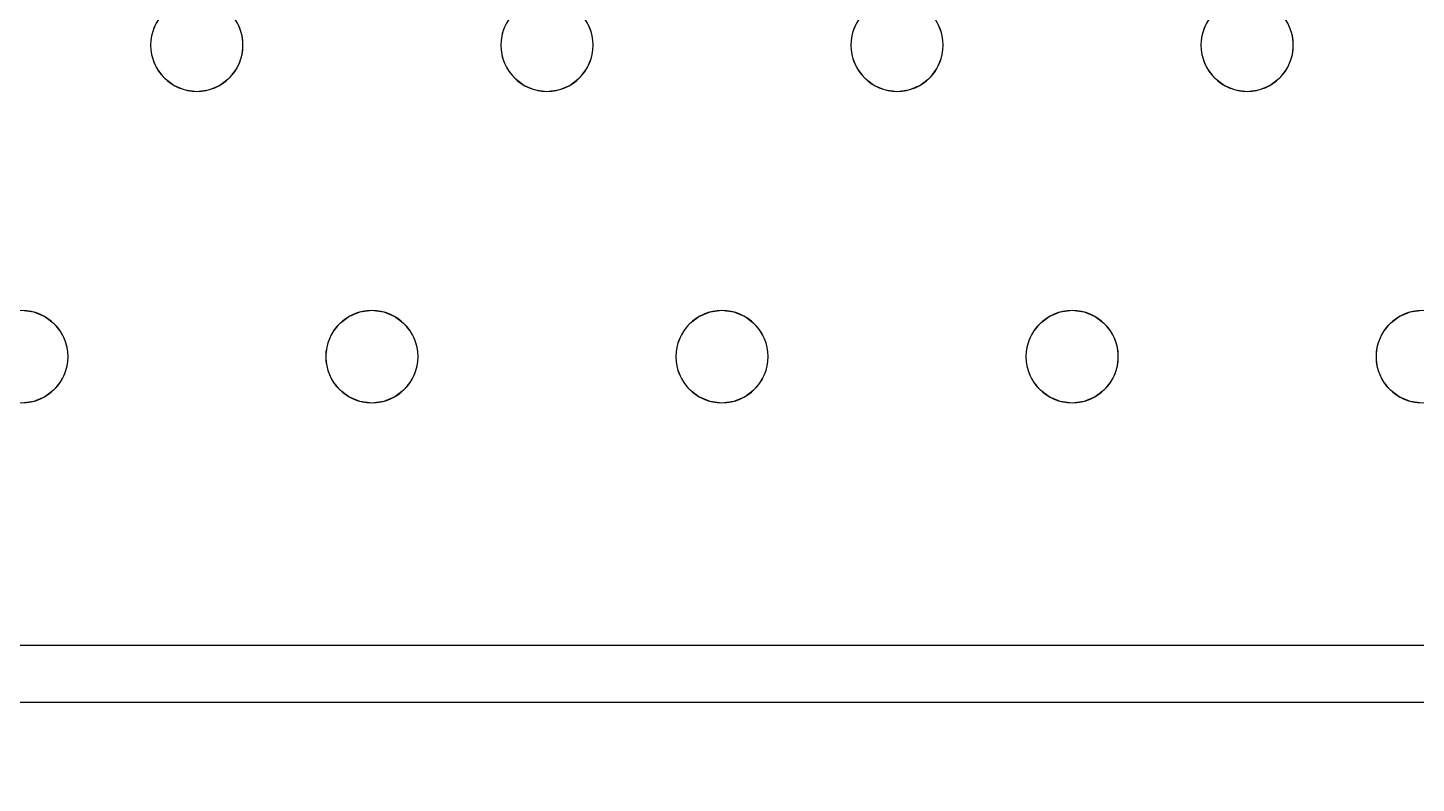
# Model space of a CAD drawing. Header units: millimetres. Extents: x -1 to 1601, y -701 to 1.
# Drawn here: x 370.7 to 491, y -405 to -339.5 of the extents above; entities that cross this region are included whole.
import ezdxf

# ---------------------------------------------------------------- set-up
doc = ezdxf.new("R2010")
doc.units = ezdxf.units.MM
doc.layers.add('IQ_200_3D', color=1, linetype='Continuous')
doc.layers.add('IQ_204_2D', color=7, linetype='Continuous')

msp = doc.modelspace()

# ---------------------------------------------------------------- linework, layer by layer
at = {"layer": 'IQ_200_3D', "lineweight": 18}
for points, invisible_edges in [([(122.76, -68.03, 850), (1477.24, -68.03, 850), (1477.24, -397.97, 850), (122.76, -397.97, 850)], 10), ([(122.76, -68.03, 860), (122.76, -397.97, 860), (1477.24, -397.97, 860), (1477.24, -68.03, 860)], 5), ([(479.85, -339, 888), (491.55, -318, 888), (503.25, -339, 888), (502.85, -339.96, 888)], 11), ([(358.51, -339, 888), (381.92, -339, 888), (381.52, -339.96, 888), (358.91, -339.96, 888)], 5), ([(358.51, -339, 890), (358.91, -339.96, 890), (381.52, -339.96, 890), (381.92, -339, 890)], 10), ([(381.92, -339, 890), (381.52, -339.96, 890), (381.52, -339.96, 888), (381.92, -339, 888)], 10), ([(389.25, -339.96, 890), (388.85, -339, 890), (388.85, -339, 888), (389.25, -339.96, 888)], 10), ([(388.85, -339, 888), (412.25, -339, 888), (411.85, -339.96, 888), (389.25, -339.96, 888)], 5), ([(411.85, -339.96, 890), (412.25, -339, 890), (388.85, -339, 890), (389.25, -339.96, 890)], 10), ([(412.25, -339, 890), (411.85, -339.96, 890), (411.85, -339.96, 888), (412.25, -339, 888)], 10), ([(419.58, -339.96, 890), (419.18, -339, 890), (419.18, -339, 888), (419.58, -339.96, 888)], 10), ([(442.19, -339.96, 888), (419.58, -339.96, 888), (419.18, -339, 888), (442.58, -339, 888)], 5), ([(442.19, -339.96, 890), (442.58, -339, 890), (419.18, -339, 890), (419.58, -339.96, 890)], 10), ([(442.58, -339, 890), (442.19, -339.96, 890), (442.19, -339.96, 888), (442.58, -339, 888)], 10), ([(449.91, -339.96, 890), (449.51, -339, 890), (449.51, -339, 888), (449.91, -339.96, 888)], 10), ([(449.51, -339, 888), (472.92, -339, 888), (472.52, -339.96, 888), (449.91, -339.96, 888)], 5), ([(472.52, -339.96, 890), (472.92, -339, 890), (449.51, -339, 890), (449.91, -339.96, 890)], 10), ([(472.92, -339, 890), (472.52, -339.96, 890), (472.52, -339.96, 888), (472.92, -339, 888)], 10), ([(480.25, -339.96, 890), (479.85, -339, 890), (479.85, -339, 888), (480.25, -339.96, 888)], 10), ([(502.85, -339.96, 888), (480.25, -339.96, 888), (479.85, -339, 888)], 13), ([(502.85, -339.96, 890), (503.25, -339, 890), (479.85, -339, 890), (480.25, -339.96, 890)], 10), ([(381.38, -341, 888), (359.05, -341, 888), (358.91, -339.96, 888), (381.52, -339.96, 888)], 5), ([(358.91, -339.96, 890), (359.05, -341, 890), (381.38, -341, 890), (381.52, -339.96, 890)], 10), ([(381.52, -339.96, 890), (381.38, -341, 890), (381.38, -341, 888), (381.52, -339.96, 888)], 8), ([(389.38, -341, 890), (389.25, -339.96, 890), (389.25, -339.96, 888), (389.38, -341, 888)], 2), ([(411.72, -341, 888), (389.38, -341, 888), (389.25, -339.96, 888), (411.85, -339.96, 888)], 5), ([(411.72, -341, 890), (411.85, -339.96, 890), (389.25, -339.96, 890), (389.38, -341, 890)], 10), ([(411.85, -339.96, 890), (411.72, -341, 890), (411.72, -341, 888), (411.85, -339.96, 888)], 8), ([(419.72, -341, 890), (419.58, -339.96, 890), (419.58, -339.96, 888), (419.72, -341, 888)], 2), ([(442.05, -341, 888), (419.72, -341, 888), (419.58, -339.96, 888), (442.19, -339.96, 888)], 5), ([(419.58, -339.96, 890), (442.05, -341, 890), (442.19, -339.96, 890)], 13), ([(419.72, -341, 890), (442.19, -342.04, 890), (442.05, -341, 890), (419.58, -339.96, 890)], 5), ([(442.19, -339.96, 890), (442.05, -341, 890), (442.05, -341, 888), (442.19, -339.96, 888)], 8), ([(450.05, -341, 890), (449.91, -339.96, 890), (449.91, -339.96, 888), (450.05, -341, 888)], 2), ([(472.38, -341, 888), (450.05, -341, 888), (449.91, -339.96, 888), (472.52, -339.96, 888)], 5), ([(472.38, -341, 890), (472.52, -339.96, 890), (449.91, -339.96, 890), (450.05, -341, 890)], 10), ([(472.52, -339.96, 890), (472.38, -341, 890), (472.38, -341, 888), (472.52, -339.96, 888)], 8), ([(480.38, -341, 890), (480.25, -339.96, 890), (480.25, -339.96, 888), (480.38, -341, 888)], 2), ([(502.72, -341, 888), (480.38, -341, 888), (480.25, -339.96, 888), (502.85, -339.96, 888)], 5), ([(480.38, -341, 890), (502.85, -342.04, 890), (502.72, -341, 890), (480.25, -339.96, 890)], 5), ([(480.25, -339.96, 890), (502.72, -341, 890), (502.85, -339.96, 890)], 13), ([(381.52, -342.04, 888), (358.91, -342.04, 888), (359.05, -341, 888), (381.38, -341, 888)], 5), ([(381.52, -342.04, 890), (381.38, -341, 890), (359.05, -341, 890), (358.91, -342.04, 890)], 10), ([(381.38, -341, 890), (381.52, -342.04, 890), (381.52, -342.04, 888), (381.38, -341, 888)], 2), ([(389.25, -342.04, 890), (389.38, -341, 890), (389.38, -341, 888), (389.25, -342.04, 888)], 8), ([(411.85, -342.04, 888), (389.25, -342.04, 888), (389.38, -341, 888), (411.72, -341, 888)], 5), ([(411.85, -342.04, 890), (411.72, -341, 890), (389.38, -341, 890), (389.25, -342.04, 890)], 10), ([(411.72, -341, 890), (411.85, -342.04, 890), (411.85, -342.04, 888), (411.72, -341, 888)], 2), ([(419.58, -342.04, 890), (419.72, -341, 890), (419.72, -341, 888), (419.58, -342.04, 888)], 8), ([(442.19, -342.04, 888), (419.58, -342.04, 888), (419.72, -341, 888), (442.05, -341, 888)], 5), ([(419.58, -342.04, 890), (442.58, -343, 890), (442.19, -342.04, 890), (419.72, -341, 890)], 5), ([(442.05, -341, 890), (442.19, -342.04, 890), (442.19, -342.04, 888), (442.05, -341, 888)], 2), ([(449.91, -342.04, 890), (450.05, -341, 890), (450.05, -341, 888), (449.91, -342.04, 888)], 8), ([(472.52, -342.04, 888), (449.91, -342.04, 888), (450.05, -341, 888), (472.38, -341, 888)], 5), ([(472.52, -342.04, 890), (472.38, -341, 890), (450.05, -341, 890), (449.91, -342.04, 890)], 10), ([(472.38, -341, 890), (472.52, -342.04, 890), (472.52, -342.04, 888), (472.38, -341, 888)], 2), ([(480.25, -342.04, 890), (480.38, -341, 890), (480.38, -341, 888), (480.25, -342.04, 888)], 8), ([(502.85, -342.04, 888), (480.25, -342.04, 888), (480.38, -341, 888), (502.72, -341, 888)], 5), ([(502.85, -342.04, 890), (480.38, -341, 890), (480.25, -342.04, 890), (503.25, -343, 890)], 5), ([(381.92, -343, 888), (370.22, -364, 888), (358.51, -343, 888), (358.91, -342.04, 888)], 11), ([(381.92, -343, 890), (381.52, -342.04, 890), (358.91, -342.04, 890), (358.51, -343, 890)], 10), ([(358.91, -342.04, 888), (381.52, -342.04, 888), (381.92, -343, 888)], 13), ([(381.52, -342.04, 890), (381.92, -343, 890), (381.92, -343, 888), (381.52, -342.04, 888)], 10), ([(388.85, -343, 890), (389.25, -342.04, 890), (389.25, -342.04, 888), (388.85, -343, 888)], 10), ([(412.25, -343, 888), (400.55, -364, 888), (388.85, -343, 888), (389.25, -342.04, 888)], 11), ([(412.25, -343, 890), (411.85, -342.04, 890), (389.25, -342.04, 890), (388.85, -343, 890)], 10), ([(389.25, -342.04, 888), (411.85, -342.04, 888), (412.25, -343, 888)], 13), ([(411.85, -342.04, 890), (412.25, -343, 890), (412.25, -343, 888), (411.85, -342.04, 888)], 10), ([(419.18, -343, 890), (419.58, -342.04, 890), (419.58, -342.04, 888), (419.18, -343, 888)], 10), ([(442.58, -343, 888), (419.18, -343, 888), (419.58, -342.04, 888), (442.19, -342.04, 888)], 5), ([(419.18, -343, 890), (430.88, -364, 890), (442.58, -343, 890), (419.58, -342.04, 890)], 7), ([(442.19, -342.04, 890), (442.58, -343, 890), (442.58, -343, 888), (442.19, -342.04, 888)], 10), ([(449.51, -343, 890), (449.91, -342.04, 890), (449.91, -342.04, 888), (449.51, -343, 888)], 10), ([(449.91, -342.04, 888), (472.52, -342.04, 888), (472.92, -343, 888), (449.51, -343, 888)], 5), ([(472.92, -343, 890), (472.52, -342.04, 890), (449.91, -342.04, 890), (449.51, -343, 890)], 10), ([(472.52, -342.04, 890), (472.92, -343, 890), (472.92, -343, 888), (472.52, -342.04, 888)], 10), ([(479.85, -343, 890), (480.25, -342.04, 890), (480.25, -342.04, 888), (479.85, -343, 888)], 10), ([(480.25, -342.04, 888), (502.85, -342.04, 888), (503.25, -343, 888), (479.85, -343, 888)], 5), ([(503.25, -343, 890), (480.25, -342.04, 890), (479.85, -343, 890), (491.55, -364, 890)], 13), ([(370.22, -364, 890), (381.92, -343, 890), (358.51, -343, 890)], 15), ([(370.22, -364, 888), (381.92, -343, 888), (382.55, -343.83, 888), (371.25, -364.14, 888)], 5), ([(382.55, -343.83, 890), (381.92, -343, 890), (370.22, -364, 890), (371.25, -364.14, 890)], 10), ([(371.25, -364.14, 888), (382.55, -343.83, 888), (383.38, -344.46, 888)], 13), ([(383.38, -344.46, 890), (382.55, -343.83, 890), (371.25, -364.14, 890), (372.22, -364.54, 890)], 10), ([(381.92, -343, 890), (382.55, -343.83, 890), (382.55, -343.83, 888), (381.92, -343, 888)], 10), ([(382.55, -343.83, 890), (383.38, -344.46, 890), (383.38, -344.46, 888), (382.55, -343.83, 888)], 10), ([(387.38, -344.46, 890), (388.21, -343.83, 890), (388.21, -343.83, 888), (387.38, -344.46, 888)], 10), ([(387.38, -344.46, 888), (388.21, -343.83, 888), (399.51, -364.14, 888), (398.55, -364.54, 888)], 10), ([(399.51, -364.14, 890), (400.55, -364, 890), (388.21, -343.83, 890), (387.38, -344.46, 890)], 10), ([(388.21, -343.83, 890), (388.85, -343, 890), (388.85, -343, 888), (388.21, -343.83, 888)], 10), ([(388.21, -343.83, 888), (388.85, -343, 888), (400.55, -364, 888), (399.51, -364.14, 888)], 10), ([(400.55, -364, 890), (412.25, -343, 890), (388.85, -343, 890), (388.21, -343.83, 890)], 11), ([(412.89, -343.83, 888), (401.58, -364.14, 888), (400.55, -364, 888), (412.25, -343, 888)], 5), ([(412.25, -343, 890), (400.55, -364, 890), (412.89, -343.83, 890)], 3), ([(401.58, -364.14, 890), (413.72, -344.46, 890), (412.89, -343.83, 890), (400.55, -364, 890)], 5), ([(413.72, -344.46, 888), (402.55, -364.54, 888), (401.58, -364.14, 888), (412.89, -343.83, 888)], 5), ([(412.25, -343, 890), (412.89, -343.83, 890), (412.89, -343.83, 888), (412.25, -343, 888)], 10), ([(412.89, -343.83, 890), (413.72, -344.46, 890), (413.72, -344.46, 888), (412.89, -343.83, 888)], 10), ([(417.72, -344.46, 890), (418.54, -343.83, 890), (418.54, -343.83, 888), (417.72, -344.46, 888)], 10), ([(417.72, -344.46, 888), (418.54, -343.83, 888), (429.85, -364.14, 888), (428.88, -364.54, 888)], 10), ([(429.85, -364.14, 890), (430.88, -364, 890), (418.54, -343.83, 890), (417.72, -344.46, 890)], 10), ([(418.54, -343.83, 890), (419.18, -343, 890), (419.18, -343, 888), (418.54, -343.83, 888)], 10), ([(418.54, -343.83, 888), (419.18, -343, 888), (430.88, -364, 888), (429.85, -364.14, 888)], 10), ([(430.88, -364, 890), (419.18, -343, 890), (418.54, -343.83, 890)], 13), ([(419.18, -343, 888), (442.58, -343, 888), (430.88, -364, 888)], 15), ([(430.88, -364, 888), (442.58, -343, 888), (443.22, -343.83, 888), (431.92, -364.14, 888)], 5), ([(443.22, -343.83, 890), (442.58, -343, 890), (430.88, -364, 890), (431.92, -364.14, 890)], 10), ([(431.92, -364.14, 888), (443.22, -343.83, 888), (444.05, -344.46, 888), (432.88, -364.54, 888)], 5), ([(444.05, -344.46, 890), (443.22, -343.83, 890), (431.92, -364.14, 890), (432.88, -364.54, 890)], 10), ([(442.58, -343, 890), (443.22, -343.83, 890), (443.22, -343.83, 888), (442.58, -343, 888)], 10), ([(443.22, -343.83, 890), (444.05, -344.46, 890), (444.05, -344.46, 888), (443.22, -343.83, 888)], 10), ([(448.05, -344.46, 890), (448.88, -343.83, 890), (448.88, -343.83, 888), (448.05, -344.46, 888)], 10), ([(460.18, -364.14, 888), (448.05, -344.46, 888), (448.88, -343.83, 888), (461.22, -364, 888)], 5), ([(448.05, -344.46, 890), (459.22, -364.54, 890), (460.18, -364.14, 890), (448.88, -343.83, 890)], 5), ([(448.88, -343.83, 890), (449.51, -343, 890), (449.51, -343, 888), (448.88, -343.83, 888)], 10), ([(461.22, -364, 888), (448.88, -343.83, 888), (449.51, -343, 888), (472.92, -343, 888)], 13), ([(448.88, -343.83, 890), (460.18, -364.14, 890), (461.22, -364, 890), (449.51, -343, 890)], 5), ([(461.22, -364, 890), (473.55, -343.83, 890), (472.92, -343, 890), (449.51, -343, 890)], 13), ([(473.55, -343.83, 888), (462.25, -364.14, 888), (461.22, -364, 888), (472.92, -343, 888)], 5), ([(462.25, -364.14, 890), (474.38, -344.46, 890), (473.55, -343.83, 890), (461.22, -364, 890)], 5), ([(474.38, -344.46, 888), (463.22, -364.54, 888), (462.25, -364.14, 888), (473.55, -343.83, 888)], 5), ([(472.92, -343, 890), (473.55, -343.83, 890), (473.55, -343.83, 888), (472.92, -343, 888)], 10), ([(473.55, -343.83, 890), (474.38, -344.46, 890), (474.38, -344.46, 888), (473.55, -343.83, 888)], 10), ([(478.38, -344.46, 890), (479.21, -343.83, 890), (479.21, -343.83, 888), (478.38, -344.46, 888)], 10), ([(479.21, -343.83, 888), (491.55, -364, 888), (490.51, -364.14, 888), (478.38, -344.46, 888)], 5), ([(490.51, -364.14, 890), (479.21, -343.83, 890), (478.38, -344.46, 890), (489.55, -364.54, 890)], 5), ([(479.21, -343.83, 890), (479.85, -343, 890), (479.85, -343, 888), (479.21, -343.83, 888)], 10), ([(491.55, -364, 888), (479.21, -343.83, 888), (479.85, -343, 888), (503.25, -343, 888)], 13), ([(491.55, -364, 890), (479.85, -343, 890), (479.21, -343.83, 890), (490.51, -364.14, 890)], 5), ([(383.38, -344.46, 888), (384.35, -344.86, 888), (372.22, -364.54, 888), (371.25, -364.14, 888)], 10), ([(384.35, -344.86, 890), (383.38, -344.46, 890), (372.22, -364.54, 890), (373.04, -365.17, 890)], 10), ([(384.35, -344.86, 888), (385.38, -345, 888), (373.04, -365.17, 888), (372.22, -364.54, 888)], 10), ([(385.38, -345, 890), (384.35, -344.86, 890), (373.04, -365.17, 890), (373.68, -366, 890)], 10), ([(373.68, -366, 888), (373.04, -365.17, 888), (385.38, -345, 888), (397.08, -366, 888)], 14), ([(397.08, -366, 890), (397.72, -365.17, 890), (385.38, -345, 890), (373.68, -366, 890)], 14), ([(383.38, -344.46, 890), (384.35, -344.86, 890), (384.35, -344.86, 888), (383.38, -344.46, 888)], 10), ([(385.38, -345, 888), (384.35, -344.86, 888), (384.35, -344.86, 890), (385.38, -345, 890)], 10), ([(386.42, -344.86, 888), (385.38, -345, 888), (385.38, -345, 890), (386.42, -344.86, 890)], 10), ([(397.72, -365.17, 888), (397.08, -366, 888), (385.38, -345, 888), (386.42, -344.86, 888)], 10), ([(397.72, -365.17, 890), (386.42, -344.86, 890), (385.38, -345, 890)], 13), ([(386.42, -344.86, 890), (387.38, -344.46, 890), (387.38, -344.46, 888), (386.42, -344.86, 888)], 10), ([(386.42, -344.86, 888), (387.38, -344.46, 888), (398.55, -364.54, 888), (397.72, -365.17, 888)], 10), ([(386.42, -344.86, 890), (397.72, -365.17, 890), (398.55, -364.54, 890), (387.38, -344.46, 890)], 5), ([(398.55, -364.54, 890), (399.51, -364.14, 890), (387.38, -344.46, 890)], 14), ([(402.55, -364.54, 890), (414.68, -344.86, 890), (413.72, -344.46, 890), (401.58, -364.14, 890)], 5), ([(414.68, -344.86, 888), (403.38, -365.17, 888), (402.55, -364.54, 888), (413.72, -344.46, 888)], 5), ([(403.38, -365.17, 890), (415.72, -345, 890), (414.68, -344.86, 890), (402.55, -364.54, 890)], 5), ([(415.72, -345, 888), (404.01, -366, 888), (403.38, -365.17, 888), (414.68, -344.86, 888)], 5), ([(404.01, -366, 890), (415.72, -345, 890), (403.38, -365.17, 890)], 3), ([(404.01, -366, 888), (415.72, -345, 888), (427.42, -366, 888), (427.02, -366.96, 888)], 11), ([(427.42, -366, 890), (428.05, -365.17, 890), (415.72, -345, 890), (404.01, -366, 890)], 14), ([(413.72, -344.46, 890), (414.68, -344.86, 890), (414.68, -344.86, 888), (413.72, -344.46, 888)], 10), ([(415.72, -345, 888), (414.68, -344.86, 888), (414.68, -344.86, 890), (415.72, -345, 890)], 10), ([(416.75, -344.86, 888), (415.72, -345, 888), (415.72, -345, 890), (416.75, -344.86, 890)], 10), ([(415.72, -345, 888), (416.75, -344.86, 888), (428.05, -365.17, 888), (427.42, -366, 888)], 10), ([(428.05, -365.17, 890), (428.88, -364.54, 890), (416.75, -344.86, 890), (415.72, -345, 890)], 10), ([(416.75, -344.86, 890), (417.72, -344.46, 890), (417.72, -344.46, 888), (416.75, -344.86, 888)], 10), ([(428.88, -364.54, 888), (428.05, -365.17, 888), (416.75, -344.86, 888), (417.72, -344.46, 888)], 10), ([(428.88, -364.54, 890), (429.85, -364.14, 890), (417.72, -344.46, 890), (416.75, -344.86, 890)], 10), ([(432.88, -364.54, 888), (444.05, -344.46, 888), (445.01, -344.86, 888), (433.71, -365.17, 888)], 5), ([(445.01, -344.86, 890), (444.05, -344.46, 890), (432.88, -364.54, 890), (433.71, -365.17, 890)], 10), ([(446.05, -345, 888), (434.35, -366, 888), (433.71, -365.17, 888), (445.01, -344.86, 888)], 5), ([(445.01, -344.86, 890), (433.71, -365.17, 890), (446.05, -345, 890)], 3), ([(434.35, -366, 890), (457.75, -366, 890), (446.05, -345, 890), (433.71, -365.17, 890)], 7), ([(446.05, -345, 888), (458.39, -365.17, 888), (457.75, -366, 888), (434.35, -366, 888)], 13), ([(444.05, -344.46, 890), (445.01, -344.86, 890), (445.01, -344.86, 888), (444.05, -344.46, 888)], 10), ([(446.05, -345, 888), (445.01, -344.86, 888), (445.01, -344.86, 890), (446.05, -345, 890)], 10), ([(447.08, -344.86, 888), (446.05, -345, 888), (446.05, -345, 890), (447.08, -344.86, 890)], 10), ([(458.39, -365.17, 888), (446.05, -345, 888), (447.08, -344.86, 888), (459.22, -364.54, 888)], 5), ([(446.05, -345, 890), (457.75, -366, 890), (458.39, -365.17, 890), (447.08, -344.86, 890)], 5), ([(447.08, -344.86, 890), (448.05, -344.46, 890), (448.05, -344.46, 888), (447.08, -344.86, 888)], 10), ([(448.05, -344.46, 888), (460.18, -364.14, 888), (459.22, -364.54, 888), (447.08, -344.86, 888)], 5), ([(447.08, -344.86, 890), (458.39, -365.17, 890), (459.22, -364.54, 890), (448.05, -344.46, 890)], 5), ([(463.22, -364.54, 890), (475.35, -344.86, 890), (474.38, -344.46, 890), (462.25, -364.14, 890)], 5), ([(475.35, -344.86, 888), (463.22, -364.54, 888), (474.38, -344.46, 888)], 3), ([(464.04, -365.17, 888), (463.22, -364.54, 888), (475.35, -344.86, 888), (476.38, -345, 888)], 10), ([(464.04, -365.17, 890), (475.35, -344.86, 890), (463.22, -364.54, 890)], 3), ([(476.38, -345, 890), (475.35, -344.86, 890), (464.04, -365.17, 890), (464.68, -366, 890)], 10), ([(464.68, -366, 888), (464.04, -365.17, 888), (476.38, -345, 888), (488.08, -366, 888)], 14), ([(476.38, -345, 890), (464.68, -366, 890), (488.08, -366, 890), (488.72, -365.17, 890)], 11), ([(474.38, -344.46, 890), (475.35, -344.86, 890), (475.35, -344.86, 888), (474.38, -344.46, 888)], 10), ([(476.38, -345, 888), (475.35, -344.86, 888), (475.35, -344.86, 890), (476.38, -345, 890)], 10), ([(477.42, -344.86, 888), (476.38, -345, 888), (476.38, -345, 890), (477.42, -344.86, 890)], 10), ([(488.72, -365.17, 888), (476.38, -345, 888), (477.42, -344.86, 888), (489.55, -364.54, 888)], 5), ([(477.42, -344.86, 890), (476.38, -345, 890), (488.72, -365.17, 890), (489.55, -364.54, 890)], 10), ([(476.38, -345, 888), (488.72, -365.17, 888), (488.08, -366, 888)], 13), ([(477.42, -344.86, 890), (478.38, -344.46, 890), (478.38, -344.46, 888), (477.42, -344.86, 888)], 10), ([(489.55, -364.54, 888), (477.42, -344.86, 888), (478.38, -344.46, 888), (490.51, -364.14, 888)], 5), ([(477.42, -344.86, 890), (489.55, -364.54, 890), (478.38, -344.46, 890)], 3), ([(370.22, -364, 888), (371.25, -364.14, 888), (371.25, -364.14, 890), (370.22, -364, 890)], 10), ([(372.22, -364.54, 890), (371.25, -364.14, 890), (371.25, -364.14, 888), (372.22, -364.54, 888)], 10), ([(399.51, -364.14, 890), (398.55, -364.54, 890), (398.55, -364.54, 888), (399.51, -364.14, 888)], 10), ([(399.51, -364.14, 888), (400.55, -364, 888), (400.55, -364, 890), (399.51, -364.14, 890)], 10), ([(400.55, -364, 888), (401.58, -364.14, 888), (401.58, -364.14, 890), (400.55, -364, 890)], 10), ([(402.55, -364.54, 890), (401.58, -364.14, 890), (401.58, -364.14, 888), (402.55, -364.54, 888)], 10), ([(429.85, -364.14, 890), (428.88, -364.54, 890), (428.88, -364.54, 888), (429.85, -364.14, 888)], 10), ([(429.85, -364.14, 888), (430.88, -364, 888), (430.88, -364, 890), (429.85, -364.14, 890)], 10), ([(430.88, -364, 888), (431.92, -364.14, 888), (431.92, -364.14, 890), (430.88, -364, 890)], 10), ([(432.88, -364.54, 890), (431.92, -364.14, 890), (431.92, -364.14, 888), (432.88, -364.54, 888)], 10), ([(460.18, -364.14, 890), (459.22, -364.54, 890), (459.22, -364.54, 888), (460.18, -364.14, 888)], 10), ([(460.18, -364.14, 888), (461.22, -364, 888), (461.22, -364, 890), (460.18, -364.14, 890)], 10), ([(461.22, -364, 888), (462.25, -364.14, 888), (462.25, -364.14, 890), (461.22, -364, 890)], 10), ([(463.22, -364.54, 890), (462.25, -364.14, 890), (462.25, -364.14, 888), (463.22, -364.54, 888)], 10), ([(490.51, -364.14, 890), (489.55, -364.54, 890), (489.55, -364.54, 888), (490.51, -364.14, 888)], 10), ([(490.51, -364.14, 888), (491.55, -364, 888), (491.55, -364, 890), (490.51, -364.14, 890)], 10), ([(373.04, -365.17, 890), (372.22, -364.54, 890), (372.22, -364.54, 888), (373.04, -365.17, 888)], 10), ([(373.68, -366, 890), (373.04, -365.17, 890), (373.04, -365.17, 888), (373.68, -366, 888)], 10), ([(397.72, -365.17, 890), (397.08, -366, 890), (397.08, -366, 888), (397.72, -365.17, 888)], 10), ([(398.55, -364.54, 890), (397.72, -365.17, 890), (397.72, -365.17, 888), (398.55, -364.54, 888)], 10), ([(403.38, -365.17, 890), (402.55, -364.54, 890), (402.55, -364.54, 888), (403.38, -365.17, 888)], 10), ([(404.01, -366, 890), (403.38, -365.17, 890), (403.38, -365.17, 888), (404.01, -366, 888)], 10), ([(428.05, -365.17, 890), (427.42, -366, 890), (427.42, -366, 888), (428.05, -365.17, 888)], 10), ([(428.88, -364.54, 890), (428.05, -365.17, 890), (428.05, -365.17, 888), (428.88, -364.54, 888)], 10), ([(433.71, -365.17, 890), (432.88, -364.54, 890), (432.88, -364.54, 888), (433.71, -365.17, 888)], 10), ([(434.35, -366, 890), (433.71, -365.17, 890), (433.71, -365.17, 888), (434.35, -366, 888)], 10), ([(458.39, -365.17, 890), (457.75, -366, 890), (457.75, -366, 888), (458.39, -365.17, 888)], 10), ([(459.22, -364.54, 890), (458.39, -365.17, 890), (458.39, -365.17, 888), (459.22, -364.54, 888)], 10), ([(464.04, -365.17, 890), (463.22, -364.54, 890), (463.22, -364.54, 888), (464.04, -365.17, 888)], 10), ([(464.68, -366, 890), (464.04, -365.17, 890), (464.04, -365.17, 888), (464.68, -366, 888)], 10), ([(488.72, -365.17, 890), (488.08, -366, 890), (488.08, -366, 888), (488.72, -365.17, 888)], 10), ([(489.55, -364.54, 890), (488.72, -365.17, 890), (488.72, -365.17, 888), (489.55, -364.54, 888)], 10), ([(374.08, -366.96, 890), (373.68, -366, 890), (373.68, -366, 888), (374.08, -366.96, 888)], 10), ([(396.69, -366.96, 888), (374.08, -366.96, 888), (373.68, -366, 888), (397.08, -366, 888)], 5), ([(396.69, -366.96, 890), (397.08, -366, 890), (373.68, -366, 890), (374.08, -366.96, 890)], 10), ([(397.08, -366, 890), (396.69, -366.96, 890), (396.69, -366.96, 888), (397.08, -366, 888)], 10), ([(404.41, -366.96, 890), (404.01, -366, 890), (404.01, -366, 888), (404.41, -366.96, 888)], 10), ([(404.41, -366.96, 888), (404.01, -366, 888), (427.02, -366.96, 888), (426.88, -368, 888)], 10), ([(404.01, -366, 890), (404.41, -366.96, 890), (427.02, -366.96, 890), (427.42, -366, 890)], 10), ([(427.42, -366, 890), (427.02, -366.96, 890), (427.02, -366.96, 888), (427.42, -366, 888)], 10), ([(434.75, -366.96, 890), (434.35, -366, 890), (434.35, -366, 888), (434.75, -366.96, 888)], 10), ([(457.35, -366.96, 888), (434.75, -366.96, 888), (434.35, -366, 888), (457.75, -366, 888)], 5), ([(434.75, -366.96, 890), (457.22, -368, 890), (457.35, -366.96, 890), (434.35, -366, 890)], 5), ([(457.35, -366.96, 890), (457.75, -366, 890), (434.35, -366, 890)], 14), ([(457.75, -366, 890), (457.35, -366.96, 890), (457.35, -366.96, 888), (457.75, -366, 888)], 10), ([(465.08, -366.96, 890), (464.68, -366, 890), (464.68, -366, 888), (465.08, -366.96, 888)], 10), ([(487.69, -366.96, 888), (465.08, -366.96, 888), (464.68, -366, 888), (488.08, -366, 888)], 5), ([(464.68, -366, 890), (465.08, -366.96, 890), (487.69, -366.96, 890), (488.08, -366, 890)], 10), ([(488.08, -366, 890), (487.69, -366.96, 890), (487.69, -366.96, 888), (488.08, -366, 888)], 10), ([(374.22, -368, 890), (374.08, -366.96, 890), (374.08, -366.96, 888), (374.22, -368, 888)], 2), ([(396.55, -368, 888), (374.22, -368, 888), (374.08, -366.96, 888), (396.69, -366.96, 888)], 5), ([(374.08, -366.96, 890), (396.55, -368, 890), (396.69, -366.96, 890)], 13), ([(374.22, -368, 890), (396.69, -369.04, 890), (396.55, -368, 890), (374.08, -366.96, 890)], 5), ([(374.08, -369.04, 890), (374.22, -368, 890), (374.22, -368, 888), (374.08, -369.04, 888)], 8), ([(396.69, -369.04, 888), (374.08, -369.04, 888), (374.22, -368, 888), (396.55, -368, 888)], 5), ([(374.08, -369.04, 890), (397.08, -370, 890), (396.69, -369.04, 890), (374.22, -368, 890)], 5), ([(396.69, -366.96, 890), (396.55, -368, 890), (396.55, -368, 888), (396.69, -366.96, 888)], 8), ([(396.55, -368, 890), (396.69, -369.04, 890), (396.69, -369.04, 888), (396.55, -368, 888)], 2), ([(404.55, -368, 890), (404.41, -366.96, 890), (404.41, -366.96, 888), (404.55, -368, 888)], 2), ([(404.55, -368, 888), (404.41, -366.96, 888), (426.88, -368, 888), (427.02, -369.04, 888)], 10), ([(426.88, -368, 890), (427.02, -366.96, 890), (404.41, -366.96, 890), (404.55, -368, 890)], 10), ([(404.41, -369.04, 890), (404.55, -368, 890), (404.55, -368, 888), (404.41, -369.04, 888)], 8), ([(404.41, -369.04, 888), (404.55, -368, 888), (427.02, -369.04, 888), (427.42, -370, 888)], 10), ([(427.02, -369.04, 890), (426.88, -368, 890), (404.55, -368, 890), (404.41, -369.04, 890)], 10), ([(427.02, -366.96, 890), (426.88, -368, 890), (426.88, -368, 888), (427.02, -366.96, 888)], 8), ([(426.88, -368, 890), (427.02, -369.04, 890), (427.02, -369.04, 888), (426.88, -368, 888)], 2), ([(434.88, -368, 890), (434.75, -366.96, 890), (434.75, -366.96, 888), (434.88, -368, 888)], 2), ([(457.22, -368, 888), (434.88, -368, 888), (434.75, -366.96, 888), (457.35, -366.96, 888)], 5), ([(434.88, -368, 890), (457.35, -369.04, 890), (457.22, -368, 890), (434.75, -366.96, 890)], 5), ([(434.75, -369.04, 890), (434.88, -368, 890), (434.88, -368, 888), (434.75, -369.04, 888)], 8), ([(457.35, -369.04, 888), (434.75, -369.04, 888), (434.88, -368, 888), (457.22, -368, 888)], 5), ([(457.35, -369.04, 890), (434.88, -368, 890), (434.75, -369.04, 890), (457.75, -370, 890)], 5), ([(457.35, -366.96, 890), (457.22, -368, 890), (457.22, -368, 888), (457.35, -366.96, 888)], 8), ([(457.22, -368, 890), (457.35, -369.04, 890), (457.35, -369.04, 888), (457.22, -368, 888)], 2), ([(465.22, -368, 890), (465.08, -366.96, 890), (465.08, -366.96, 888), (465.22, -368, 888)], 2), ([(487.55, -368, 888), (465.22, -368, 888), (465.08, -366.96, 888), (487.69, -366.96, 888)], 5), ([(465.08, -366.96, 890), (465.22, -368, 890), (487.55, -368, 890), (487.69, -366.96, 890)], 10), ([(465.08, -369.04, 890), (465.22, -368, 890), (465.22, -368, 888), (465.08, -369.04, 888)], 8), ([(487.69, -369.04, 888), (465.08, -369.04, 888), (465.22, -368, 888), (487.55, -368, 888)], 5), ([(487.69, -369.04, 890), (487.55, -368, 890), (465.22, -368, 890), (465.08, -369.04, 890)], 10), ([(487.69, -366.96, 890), (487.55, -368, 890), (487.55, -368, 888), (487.69, -366.96, 888)], 8), ([(487.55, -368, 890), (487.69, -369.04, 890), (487.69, -369.04, 888), (487.55, -368, 888)], 2), ([(373.68, -370, 890), (374.08, -369.04, 890), (374.08, -369.04, 888), (373.68, -370, 888)], 10), ([(397.08, -370, 888), (373.68, -370, 888), (374.08, -369.04, 888), (396.69, -369.04, 888)], 5), ([(373.68, -370, 890), (397.72, -370.83, 890), (397.08, -370, 890), (374.08, -369.04, 890)], 5), ([(396.69, -369.04, 890), (397.08, -370, 890), (397.08, -370, 888), (396.69, -369.04, 888)], 10), ([(404.01, -370, 890), (404.41, -369.04, 890), (404.41, -369.04, 888), (404.01, -370, 888)], 10), ([(404.01, -370, 888), (404.41, -369.04, 888), (427.42, -370, 888), (428.05, -370.83, 888)], 10), ([(404.01, -370, 890), (428.05, -370.83, 890), (427.42, -370, 890), (404.41, -369.04, 890)], 5), ([(404.41, -369.04, 890), (427.42, -370, 890), (427.02, -369.04, 890)], 13), ([(427.02, -369.04, 890), (427.42, -370, 890), (427.42, -370, 888), (427.02, -369.04, 888)], 10), ([(434.35, -370, 890), (434.75, -369.04, 890), (434.75, -369.04, 888), (434.35, -370, 888)], 10), ([(457.75, -370, 888), (434.35, -370, 888), (434.75, -369.04, 888), (457.35, -369.04, 888)], 5), ([(434.35, -370, 890), (458.39, -370.83, 890), (457.75, -370, 890), (434.75, -369.04, 890)], 5), ([(457.35, -369.04, 890), (457.75, -370, 890), (457.75, -370, 888), (457.35, -369.04, 888)], 10), ([(464.68, -370, 890), (465.08, -369.04, 890), (465.08, -369.04, 888), (464.68, -370, 888)], 10), ([(465.08, -369.04, 888), (487.69, -369.04, 888), (488.08, -370, 888), (464.68, -370, 888)], 5), ([(488.08, -370, 890), (487.69, -369.04, 890), (465.08, -369.04, 890), (464.68, -370, 890)], 10), ([(487.69, -369.04, 890), (488.08, -370, 890), (488.08, -370, 888), (487.69, -369.04, 888)], 10), ([(373.04, -370.83, 890), (373.68, -370, 890), (373.68, -370, 888), (373.04, -370.83, 888)], 10), ([(373.04, -370.83, 888), (373.68, -370, 888), (397.72, -370.83, 888), (398.55, -371.46, 888)], 10), ([(373.68, -370, 890), (373.04, -370.83, 890), (397.72, -370.83, 890)], 14), ([(397.08, -370, 888), (397.72, -370.83, 888), (373.68, -370, 888)], 14), ([(397.08, -370, 890), (397.72, -370.83, 890), (397.72, -370.83, 888), (397.08, -370, 888)], 10), ([(403.38, -370.83, 890), (404.01, -370, 890), (404.01, -370, 888), (403.38, -370.83, 888)], 10), ([(403.38, -370.83, 888), (404.01, -370, 888), (428.05, -370.83, 888), (428.88, -371.46, 888)], 10), ([(403.38, -370.83, 890), (428.88, -371.46, 890), (428.05, -370.83, 890), (404.01, -370, 890)], 5), ([(427.42, -370, 890), (428.05, -370.83, 890), (428.05, -370.83, 888), (427.42, -370, 888)], 10), ([(433.71, -370.83, 890), (434.35, -370, 890), (434.35, -370, 888), (433.71, -370.83, 888)], 10), ([(433.71, -370.83, 888), (434.35, -370, 888), (458.39, -370.83, 888), (459.22, -371.46, 888)], 10), ([(433.71, -370.83, 890), (459.22, -371.46, 890), (458.39, -370.83, 890), (434.35, -370, 890)], 5), ([(457.75, -370, 888), (458.39, -370.83, 888), (434.35, -370, 888)], 14), ([(457.75, -370, 890), (458.39, -370.83, 890), (458.39, -370.83, 888), (457.75, -370, 888)], 10), ([(464.04, -370.83, 890), (464.68, -370, 890), (464.68, -370, 888), (464.04, -370.83, 888)], 10), ([(488.72, -370.83, 888), (464.04, -370.83, 888), (464.68, -370, 888), (488.08, -370, 888)], 5), ([(488.72, -370.83, 890), (488.08, -370, 890), (464.68, -370, 890), (464.04, -370.83, 890)], 10), ([(488.08, -370, 890), (488.72, -370.83, 890), (488.72, -370.83, 888), (488.08, -370, 888)], 10), ([(371.25, -371.86, 890), (372.22, -371.46, 890), (372.22, -371.46, 888), (371.25, -371.86, 888)], 10), ([(371.25, -371.86, 888), (372.22, -371.46, 888), (399.51, -371.86, 888), (400.55, -372, 888)], 10), ([(399.51, -371.86, 890), (398.55, -371.46, 890), (372.22, -371.46, 890), (371.25, -371.86, 890)], 10), ([(372.22, -371.46, 890), (373.04, -370.83, 890), (373.04, -370.83, 888), (372.22, -371.46, 888)], 10), ([(372.22, -371.46, 888), (373.04, -370.83, 888), (398.55, -371.46, 888), (399.51, -371.86, 888)], 10), ([(398.55, -371.46, 890), (397.72, -370.83, 890), (373.04, -370.83, 890), (372.22, -371.46, 890)], 10), ([(397.72, -370.83, 890), (398.55, -371.46, 890), (398.55, -371.46, 888), (397.72, -370.83, 888)], 10), ([(398.55, -371.46, 890), (399.51, -371.86, 890), (399.51, -371.86, 888), (398.55, -371.46, 888)], 10), ([(401.58, -371.86, 890), (402.55, -371.46, 890), (402.55, -371.46, 888), (401.58, -371.86, 888)], 10), ([(401.58, -371.86, 888), (402.55, -371.46, 888), (429.85, -371.86, 888), (430.88, -372, 888)], 10), ([(401.58, -371.86, 890), (429.85, -371.86, 890), (402.55, -371.46, 890)], 3), ([(402.55, -371.46, 890), (403.38, -370.83, 890), (403.38, -370.83, 888), (402.55, -371.46, 888)], 10), ([(402.55, -371.46, 888), (403.38, -370.83, 888), (428.88, -371.46, 888), (429.85, -371.86, 888)], 10), ([(428.88, -371.46, 890), (403.38, -370.83, 890), (402.55, -371.46, 890), (429.85, -371.86, 890)], 5), ([(428.05, -370.83, 890), (428.88, -371.46, 890), (428.88, -371.46, 888), (428.05, -370.83, 888)], 10), ([(428.88, -371.46, 890), (429.85, -371.86, 890), (429.85, -371.86, 888), (428.88, -371.46, 888)], 10), ([(431.92, -371.86, 890), (432.88, -371.46, 890), (432.88, -371.46, 888), (431.92, -371.86, 888)], 10), ([(431.92, -371.86, 888), (432.88, -371.46, 888), (460.18, -371.86, 888), (461.22, -372, 888)], 10), ([(431.92, -371.86, 890), (460.18, -371.86, 890), (432.88, -371.46, 890)], 3), ([(432.88, -371.46, 890), (433.71, -370.83, 890), (433.71, -370.83, 888), (432.88, -371.46, 888)], 10), ([(432.88, -371.46, 888), (433.71, -370.83, 888), (459.22, -371.46, 888), (460.18, -371.86, 888)], 10), ([(432.88, -371.46, 890), (460.18, -371.86, 890), (459.22, -371.46, 890), (433.71, -370.83, 890)], 5), ([(458.39, -370.83, 890), (459.22, -371.46, 890), (459.22, -371.46, 888), (458.39, -370.83, 888)], 10), ([(459.22, -371.46, 890), (460.18, -371.86, 890), (460.18, -371.86, 888), (459.22, -371.46, 888)], 10), ([(462.25, -371.86, 890), (463.22, -371.46, 890), (463.22, -371.46, 888), (462.25, -371.86, 888)], 10), ([(490.51, -371.86, 888), (462.25, -371.86, 888), (463.22, -371.46, 888), (489.55, -371.46, 888)], 5), ([(490.51, -371.86, 890), (489.55, -371.46, 890), (463.22, -371.46, 890), (462.25, -371.86, 890)], 10), ([(463.22, -371.46, 890), (464.04, -370.83, 890), (464.04, -370.83, 888), (463.22, -371.46, 888)], 10), ([(489.55, -371.46, 888), (463.22, -371.46, 888), (464.04, -370.83, 888), (488.72, -370.83, 888)], 5), ([(489.55, -371.46, 890), (488.72, -370.83, 890), (464.04, -370.83, 890), (463.22, -371.46, 890)], 10), ([(488.72, -370.83, 890), (489.55, -371.46, 890), (489.55, -371.46, 888), (488.72, -370.83, 888)], 10), ([(489.55, -371.46, 890), (490.51, -371.86, 890), (490.51, -371.86, 888), (489.55, -371.46, 888)], 10), ([(370.22, -372, 888), (371.25, -371.86, 888), (400.55, -372, 888), (124.75, -393, 888)], 14), ([(400.55, -372, 888), (401.58, -371.86, 888), (430.88, -372, 888), (124.75, -393, 888)], 14), ([(430.88, -372, 888), (431.92, -371.86, 888), (461.22, -372, 888), (124.75, -393, 888)], 14), ([(789.75, -393, 888), (124.75, -393, 888), (461.22, -372, 888), (491.55, -372, 888)], 14), ([(461.22, -372, 890), (124.75, -393, 890), (789.75, -393, 890), (491.55, -372, 890)], 13), ([(124.75, -393, 890), (461.22, -372, 890), (430.88, -372, 890), (400.55, -372, 890)], 15), ([(124.75, -393, 890), (400.55, -372, 890), (370.22, -372, 890), (339.88, -372, 890)], 15), ([(371.25, -371.86, 888), (370.22, -372, 888), (370.22, -372, 890), (371.25, -371.86, 890)], 10), ([(400.55, -372, 890), (399.51, -371.86, 890), (371.25, -371.86, 890), (370.22, -372, 890)], 10), ([(400.55, -372, 888), (399.51, -371.86, 888), (399.51, -371.86, 890), (400.55, -372, 890)], 10), ([(401.58, -371.86, 888), (400.55, -372, 888), (400.55, -372, 890), (401.58, -371.86, 890)], 10), ([(430.88, -372, 890), (429.85, -371.86, 890), (401.58, -371.86, 890), (400.55, -372, 890)], 10), ([(430.88, -372, 888), (429.85, -371.86, 888), (429.85, -371.86, 890), (430.88, -372, 890)], 10), ([(431.92, -371.86, 888), (430.88, -372, 888), (430.88, -372, 890), (431.92, -371.86, 890)], 10), ([(461.22, -372, 890), (460.18, -371.86, 890), (431.92, -371.86, 890), (430.88, -372, 890)], 10), ([(461.22, -372, 888), (460.18, -371.86, 888), (460.18, -371.86, 890), (461.22, -372, 890)], 10), ([(462.25, -371.86, 888), (461.22, -372, 888), (461.22, -372, 890), (462.25, -371.86, 890)], 10), ([(491.55, -372, 888), (461.22, -372, 888), (462.25, -371.86, 888), (490.51, -371.86, 888)], 5), ([(491.55, -372, 890), (490.51, -371.86, 890), (462.25, -371.86, 890), (461.22, -372, 890)], 10), ([(491.55, -372, 888), (490.51, -371.86, 888), (490.51, -371.86, 890), (491.55, -372, 890)], 10)]:
    msp.add_3dface(points, dxfattribs=dict(at, invisible_edges=invisible_edges))
for points in [[(124.75, -393, 890), (124.75, -393, 888), (789.75, -393, 888), (789.75, -393, 890)], [(1477.24, -397.97, 850), (1477.24, -397.97, 860), (122.76, -397.97, 860), (122.76, -397.97, 850)]]:
    msp.add_3dface(points, dxfattribs=at)
at = {"layer": 'IQ_204_2D'}
for p, q in [((124.75, -393), (789.75, -393)), ((122.76, -397.97), (1477.24, -397.97))]:
    msp.add_line(p, q, dxfattribs=at)
for centre, start, end in [((385.38, -341), 0, 180), ((415.72, -341), 0, 180), ((446.05, -341), 0, 180), ((476.38, -341), 0, 180), ((385.38, -341), 180, 0), ((415.72, -341), 180, 0), ((446.05, -341), 180, 0), ((476.38, -341), 180, 0), ((370.22, -368), 0, 180), ((400.55, -368), 0, 180), ((430.88, -368), 0, 180), ((461.22, -368), 0, 180), ((491.55, -368), 0, 180), ((370.22, -368), 180, 0), ((400.55, -368), 180, 0), ((430.88, -368), 180, 0), ((461.22, -368), 180, 0), ((491.55, -368), 180, 0)]:
    msp.add_arc(centre, 4, start, end, dxfattribs=at)

# ---------------------------------------------------------------- meshes
at = {"layer": 'IQ_200_3D', "lineweight": 18}
mesh = msp.add_polyface(dxfattribs=at)
corners = [(1600, 0, 850), (1600, -700, 850), (0, -700, 850), (0, 0, 850), (1210.5, -594, 850), (1211.56, -602.02, 850), (1214.65, -609.5, 850), (1219.58, -615.92, 850), (1226, -620.85, 850), (1233.48, -623.94, 850), (1241.5, -625, 850), (1459.5, -625, 850), (1467.52, -623.94, 850), (1475, -620.85, 850), (1481.42, -615.92, 850), (1486.35, -609.5, 850), (1489.44, -602.02, 850), (1490.5, -594, 850), (1490.5, -476, 850), (1489.44, -467.98, 850), (1486.35, -460.5, 850), (1481.42, -454.08, 850), (1475, -449.15, 850), (1467.52, -446.06, 850), (1459.5, -445, 850), (1241.5, -445, 850), (1233.48, -446.06, 850), (1226, -449.15, 850), (1219.58, -454.08, 850), (1214.65, -460.5, 850), (1211.56, -467.98, 850), (1210.5, -476, 850), (1477.5, -68.03, 850), (122.5, -68.03, 850), (110.41, -69.63, 850), (99.15, -74.29, 850), (89.48, -81.71, 850), (82.05, -91.39, 850), (77.39, -102.65, 850), (75.8, -114.74, 850), (75.8, -351.26, 850), (77.39, -363.35, 850), (82.05, -374.61, 850), (89.48, -384.29, 850), (99.15, -391.71, 850), (110.41, -396.37, 850), (122.5, -397.97, 850), (1477.5, -397.97, 850), (1489.59, -396.37, 850), (1500.85, -391.71, 850), (1510.52, -384.29, 850), (1517.95, -374.61, 850), (1522.61, -363.35, 850), (1524.2, -351.26, 850), (1524.2, -114.74, 850), (1522.61, -102.65, 850), (1517.95, -91.39, 850), (1510.52, -81.71, 850), (1500.85, -74.29, 850), (1489.59, -69.63, 850)]
mesh.append_faces([[corners[k] for k in face] for face in [(37, 3, 36), (35, 3, 34), (4, 46, 31), (31, 46, 30), (55, 0, 54), (16, 1, 15), (14, 1, 13), (21, 49, 20), (11, 1, 10)]], dxfattribs={"vtx0": -1, "vtx1": -1})
mesh.append_faces([[corners[k] for k in face] for face in [(3, 37, 38), (3, 38, 39), (3, 39, 40, 2), (2, 40, 41), (46, 4, 5), (2, 6, 7), (46, 29, 30), (46, 28, 29), (26, 46, 47, 25), (46, 26, 27), (0, 59, 32, 3), (20, 49, 50, 19), (47, 24, 25), (0, 55, 56), (1, 52, 53), (19, 50, 51, 18), (1, 16, 17)]], dxfattribs={"vtx0": -1, "vtx2": -1})
mesh.append_faces([[corners[k] for k in face] for face in [(2, 45, 46, 5), (1, 17, 18, 51)]], dxfattribs={"vtx0": -1, "vtx2": -1, "vtx3": -1})
mesh.append_faces([[corners[k] for k in face] for face in [(41, 42, 2), (35, 36, 3), (33, 34, 3, 32), (43, 44, 2), (44, 45, 2), (42, 43, 2), (5, 6, 2), (27, 28, 46), (7, 8, 2), (8, 9, 2), (58, 59, 0), (56, 57, 0), (57, 58, 0), (51, 52, 1), (23, 24, 47), (11, 12, 1), (12, 13, 1), (14, 15, 1)]], dxfattribs={"vtx1": -1, "vtx2": -1})
mesh.append_faces([[corners[k] for k in face] for face in [(1, 2, 9, 10), (47, 48, 22, 23), (48, 49, 21, 22), (53, 54, 0, 1)]], dxfattribs={"vtx1": -1, "vtx3": -1})
mesh = msp.add_polyface(dxfattribs=at)
corners = [(1600, -700, 900), (1600, -23, 900), (0, -23, 900), (0, -700, 900), (90, -35.11, 900), (1510, -35.11, 900), (1529.38, -37.66, 900), (1547.44, -45.15, 900), (1562.95, -57.05, 900), (1574.85, -72.56, 900), (1582.34, -90.62, 900), (1584.89, -110, 900), (1584.89, -610, 900), (1582.34, -629.38, 900), (1574.85, -647.44, 900), (1562.95, -662.95, 900), (1547.44, -674.85, 900), (1529.38, -682.34, 900), (1510, -684.89, 900), (90, -684.89, 900), (70.62, -682.34, 900), (52.56, -674.85, 900), (37.05, -662.95, 900), (25.15, -647.44, 900), (17.66, -629.38, 900), (15.11, -610, 900), (15.11, -110, 900), (17.66, -90.62, 900), (25.15, -72.56, 900), (37.05, -57.05, 900), (52.56, -45.15, 900), (70.62, -37.66, 900)]
mesh.append_faces([[corners[k] for k in face] for face in [(9, 1, 8), (14, 0, 13), (31, 2, 30), (28, 2, 27), (21, 3, 20), (23, 3, 22)]], dxfattribs={"vtx0": -1, "vtx1": -1})
mesh.append_faces([[corners[k] for k in face] for face in [(1, 9, 10), (1, 11, 12, 0), (0, 14, 15), (0, 18, 19), (2, 28, 29), (3, 23, 24)]], dxfattribs={"vtx0": -1, "vtx2": -1})
mesh.append_faces([[corners[k] for k in face] for face in [(10, 11, 1), (5, 6, 1), (7, 8, 1), (6, 7, 1), (12, 13, 0), (15, 16, 0), (17, 18, 0), (16, 17, 0), (31, 4, 2), (29, 30, 2), (26, 27, 2), (21, 22, 3), (24, 25, 3)]], dxfattribs={"vtx1": -1, "vtx2": -1})
mesh.append_faces([[corners[k] for k in face] for face in [(4, 5, 1, 2), (25, 26, 2, 3), (19, 20, 3, 0)]], dxfattribs={"vtx1": -1, "vtx3": -1})
mesh = msp.add_polyface(dxfattribs=at)
corners = [(1510, -48.39, 890), (90, -48.39, 890), (66.42, -53.08, 890), (46.44, -66.44, 890), (33.08, -86.42, 890), (28.39, -110, 890), (28.39, -610, 890), (33.08, -633.58, 890), (46.44, -653.56, 890), (66.42, -666.92, 890), (90, -671.61, 890), (1510, -671.61, 890), (1533.58, -666.92, 890), (1553.56, -653.56, 890), (1566.92, -633.58, 890), (1571.61, -610, 890), (1571.61, -110, 890), (1566.92, -86.42, 890), (1553.56, -66.44, 890), (1533.58, -53.08, 890), (122.5, -418.03, 890), (1477.5, -418.03, 890), (1489.66, -419.63, 890), (1500.98, -424.33, 890), (1510.71, -431.79, 890), (1518.17, -441.52, 890), (1522.87, -452.84, 890), (1524.47, -465, 890), (1524.47, -605, 890), (1522.87, -617.16, 890), (1518.17, -628.48, 890), (1510.71, -638.21, 890), (1500.98, -645.67, 890), (1489.66, -650.37, 890), (1477.5, -651.97, 890), (122.5, -651.97, 890), (110.34, -650.37, 890), (99.02, -645.67, 890), (89.29, -638.21, 890), (81.83, -628.48, 890), (77.13, -617.16, 890), (75.53, -605, 890), (75.53, -465, 890), (77.13, -452.84, 890), (81.83, -441.52, 890), (89.29, -431.79, 890), (99.02, -424.33, 890), (110.34, -419.63, 890), (122.5, -68.03, 890), (1477.5, -68.03, 890), (1489.59, -69.63, 890), (1500.85, -74.29, 890), (1510.52, -81.71, 890), (1517.95, -91.39, 890), (1522.61, -102.65, 890), (1524.2, -114.74, 890), (1524.2, -351.26, 890), (1522.61, -363.35, 890), (1517.95, -374.61, 890), (1510.52, -384.29, 890), (1500.85, -391.71, 890), (1489.59, -396.37, 890), (1477.5, -397.97, 890), (122.5, -397.97, 890), (110.41, -396.37, 890), (99.15, -391.71, 890), (89.48, -384.29, 890), (82.05, -374.61, 890), (77.39, -363.35, 890), (75.8, -351.26, 890), (75.8, -114.74, 890), (77.39, -102.65, 890), (82.05, -91.39, 890), (89.48, -81.71, 890), (99.15, -74.29, 890), (110.41, -69.63, 890)]
mesh.append_faces([[corners[k] for k in face] for face in [(65, 47, 64), (75, 1, 74), (71, 5, 70), (73, 2, 72)]], dxfattribs={"vtx0": -1, "vtx1": -1})
mesh.append_faces([[corners[k] for k in face] for face in [(15, 28, 29, 14), (11, 32, 33), (16, 55, 56, 15), (54, 17, 18, 53), (53, 18, 19, 52), (52, 19, 0, 51), (0, 50, 51), (10, 37, 38, 9), (64, 47, 20, 63), (8, 39, 40, 7), (39, 8, 9, 38), (69, 42, 43), (1, 75, 48, 0), (3, 71, 72, 2)]], dxfattribs={"vtx0": -1, "vtx2": -1})
mesh.append_faces([[corners[k] for k in face] for face in [(6, 41, 42, 69)]], dxfattribs={"vtx0": -1, "vtx2": -1, "vtx3": -1})
mesh.append_faces([[corners[k] for k in face] for face in [(11, 33, 34, 35), (71, 3, 4, 5)]], dxfattribs={"vtx0": -1, "vtx3": -1})
mesh.append_faces([[corners[k] for k in face] for face in [(49, 50, 0, 48), (36, 37, 10)]], dxfattribs={"vtx1": -1, "vtx2": -1})
mesh.append_faces([[corners[k] for k in face] for face in [(27, 28, 15, 56)]], dxfattribs={"vtx1": -1, "vtx2": -1, "vtx3": -1})
mesh.append_faces([[corners[k] for k in face] for face in [(13, 14, 29, 30), (12, 13, 30, 31), (26, 27, 56, 57), (31, 32, 11, 12), (24, 25, 58, 59), (21, 22, 61, 62), (22, 23, 60, 61), (23, 24, 59, 60), (25, 26, 57, 58), (54, 55, 16, 17), (20, 21, 62, 63), (35, 36, 10, 11), (45, 46, 66, 67), (46, 47, 65, 66), (6, 7, 40, 41), (43, 44, 68, 69), (44, 45, 67, 68), (73, 74, 1, 2), (69, 70, 5, 6)]], dxfattribs={"vtx1": -1, "vtx3": -1})
mesh = msp.add_polyface(dxfattribs=at)
corners = [(122.5, -397.97, 890), (1477.5, -397.97, 890), (1477.5, -397.97, 850), (122.5, -397.97, 850)]
mesh.append_faces([[corners[k] for k in face] for face in [(0, 1, 2, 3)]])

doc.saveas('drawing.dxf')
